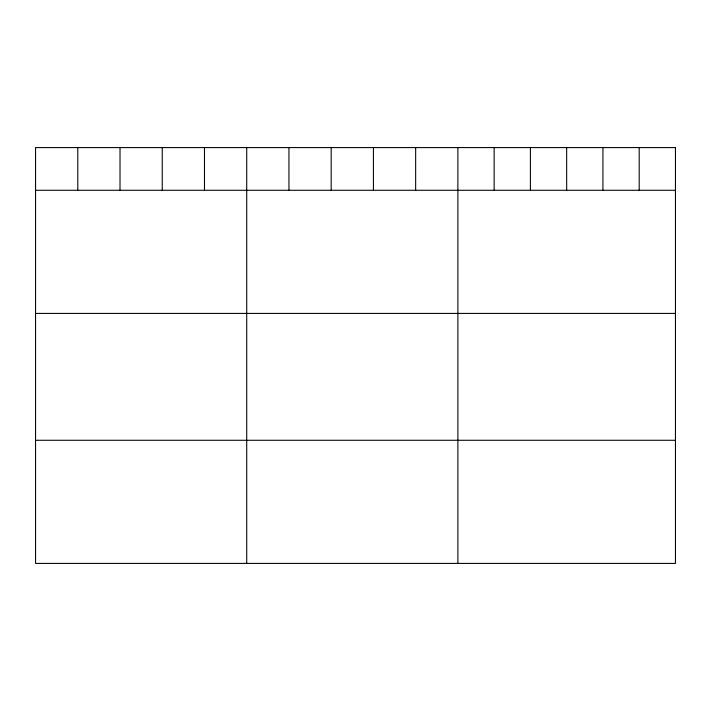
<?xml version="1.0" encoding="UTF-8"?>
<svg xmlns="http://www.w3.org/2000/svg" width="711" height="711" viewBox="0 0 711 711"><rect width="100%" height="100%" fill="white"/><g stroke="black" fill="none" stroke-linecap="round" stroke-linejoin="round"><path stroke-width="1.07" d="M35.55 190.281L675.45 190.281M35.55 313.418L675.45 313.418M35.55 440.278L675.45 440.278M639.189 147.586L639.189 190.281M602.928 147.586L602.928 190.281M566.667 147.586L566.667 190.281M530.406 147.586L530.406 190.281M494.145 147.586L494.145 190.281M457.884 147.586L457.884 563.414M415.651 147.586L415.651 190.281M373.417 147.586L373.417 190.281M331.184 147.586L331.184 190.281M288.95 147.586L288.95 190.281M246.717 147.586L246.717 563.414M204.484 147.586L204.484 190.281M162.25 147.586L162.25 190.281M120.017 147.586L120.017 190.281M77.783 147.586L77.783 190.281M675.45 147.586L35.55 147.586L35.55 563.414L675.45 563.414L675.45 147.586"/></g></svg>
